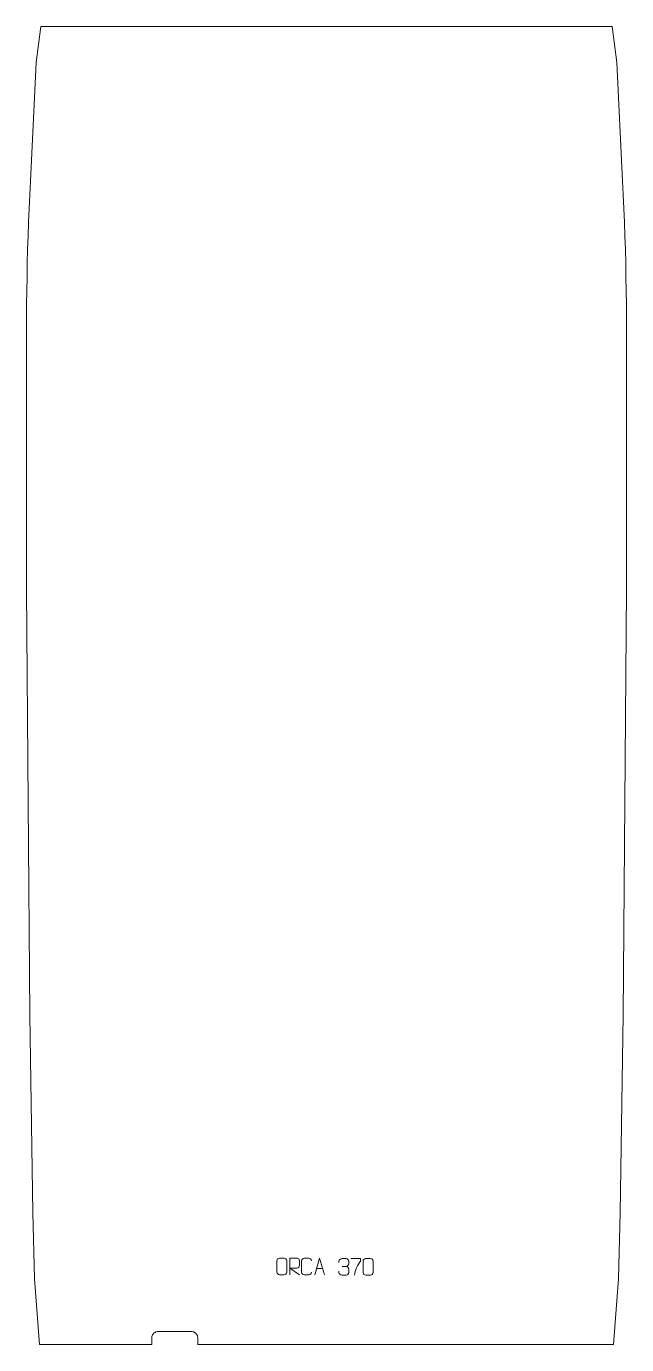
# Model space of a CAD drawing. Header units: millimetres. Extents: x -455 to 455, y -1335 to 665.
import ezdxf

# ---------------------------------------------------------------- set-up
doc = ezdxf.new("R2010")
doc.units = ezdxf.units.MM
doc.header["$MEASUREMENT"] = 0
doc.layers.add('layer 1', color=7, linetype='Continuous')

msp = doc.modelspace()

# ---------------------------------------------------------------- linework, layer by layer
at = {"layer": 'layer 1', "color": 242, "lineweight": 9}
msp.add_open_spline([(-453.6082, 305.4336), (-453.6082, 305.4336), (-453.062, 326.2633), (-453.062, 326.2633), (-453.062, 326.2633), (-453.062, 326.2633), (-452.425, 347.0908), (-452.425, 347.0908), (-452.425, 347.0908), (-452.425, 347.0908), (-451.6992, 367.9161), (-451.6992, 367.9161), (-451.6992, 367.9161), (-451.6992, 367.9161), (-450.8826, 388.7379), (-450.8826, 388.7379), (-450.8826, 388.7379), (-450.8826, 388.7379), (-449.9773, 409.5553), (-449.9773, 409.5553), (-449.9773, 409.5553), (-449.9773, 409.5553), (-449.956, 410), (-449.956, 410), (-449.956, 410), (-449.956, 410), (-448.9814, 430.3682), (-448.9814, 430.3682), (-448.9814, 430.3682), (-448.9814, 430.3682), (-439.9996, 609.9997), (-439.9996, 609.9997), (-439.9996, 609.9997), (-439.9996, 609.9997), (-433.1255, 665.0003), (-433.1255, 665.0003), (-433.1255, 665.0003), (-433.1255, 665.0003), (433.1243, 665.0003), (433.1243, 665.0003), (433.1243, 665.0003), (433.1243, 665.0003), (439.9996, 609.9997), (439.9996, 609.9997), (439.9996, 609.9997), (439.9996, 609.9997), (448.9815, 430.3682), (448.9815, 430.3682), (448.9815, 430.3682), (448.9815, 430.3682), (449.9561, 410), (449.9561, 410), (449.9561, 410), (449.9561, 410), (449.9773, 409.5553), (449.9773, 409.5553), (449.9773, 409.5553), (449.9773, 409.5553), (450.8829, 388.7379), (450.8829, 388.7379), (450.8829, 388.7379), (450.8829, 388.7379), (451.6992, 367.9161), (451.6992, 367.9161), (451.6992, 367.9161), (451.6992, 367.9161), (452.425, 347.0908), (452.425, 347.0908), (452.425, 347.0908), (452.425, 347.0908), (453.0607, 326.2633), (453.0607, 326.2633), (453.0607, 326.2633), (453.0607, 326.2633), (453.6082, 305.4336), (453.6082, 305.4336), (453.6082, 305.4336), (453.6082, 305.4336), (454.0644, 284.6016), (454.0644, 284.6016), (454.0644, 284.6016), (454.0644, 284.6016), (454.4314, 263.7666), (454.4314, 263.7666), (454.4314, 263.7666), (454.4314, 263.7666), (454.7089, 242.9311), (454.7089, 242.9311), (454.7089, 242.9311), (454.7089, 242.9311), (454.8954, 222.0948), (454.8954, 222.0948), (454.8954, 222.0948), (454.8954, 222.0948), (454.9922, 201.2575), (454.9922, 201.2575), (454.9922, 201.2575), (454.9922, 201.2575), (455.0001, -190.0008), (455.0001, -190.0008), (455.0001, -190.0008), (455.0001, -190.0008), (449.9997, -834.9999), (449.9997, -834.9999), (449.9997, -834.9999), (449.9997, -834.9999), (444.999, -1135.0003), (444.999, -1135.0003), (444.999, -1135.0003), (444.999, -1135.0003), (442.4998, -1234.9998), (442.4998, -1234.9998), (442.4998, -1234.9998), (442.4998, -1234.9998), (434.9989, -1334.9996), (434.9989, -1334.9996), (434.9989, -1334.9996), (434.9989, -1334.9996), (-194.9995, -1334.9996), (-194.9995, -1334.9996), (-194.9995, -1334.9996), (-194.9995, -1334.9996), (-194.9995, -1324.9998), (-194.9995, -1324.9998), (-194.9995, -1324.9998), (-194.9995, -1324.9998), (-195.0855, -1323.6949), (-195.0855, -1323.6949), (-195.0855, -1323.6949), (-195.0855, -1323.6949), (-195.3409, -1322.4114), (-195.3409, -1322.4114), (-195.3409, -1322.4114), (-195.3409, -1322.4114), (-195.7613, -1321.1735), (-195.7613, -1321.1735), (-195.7613, -1321.1735), (-195.7613, -1321.1735), (-196.3401, -1320.0004), (-196.3401, -1320.0004), (-196.3401, -1320.0004), (-196.3401, -1320.0004), (-197.066, -1318.912), (-197.066, -1318.912), (-197.066, -1318.912), (-197.066, -1318.912), (-197.9293, -1317.9295), (-197.9293, -1317.9295), (-197.9293, -1317.9295), (-197.9293, -1317.9295), (-198.9117, -1317.0662), (-198.9117, -1317.0662), (-198.9117, -1317.0662), (-198.9117, -1317.0662), (-200.0002, -1316.3404), (-200.0002, -1316.3404), (-200.0002, -1316.3404), (-200.0002, -1316.3404), (-201.1733, -1315.7616), (-201.1733, -1315.7616), (-201.1733, -1315.7616), (-201.1733, -1315.7616), (-202.4122, -1315.3411), (-202.4122, -1315.3411), (-202.4122, -1315.3411), (-202.4122, -1315.3411), (-203.6947, -1315.0857), (-203.6947, -1315.0857), (-203.6947, -1315.0857), (-203.6947, -1315.0857), (-204.9996, -1314.9997), (-204.9996, -1314.9997), (-204.9996, -1314.9997), (-204.9996, -1314.9997), (-255.0005, -1314.9997), (-255.0005, -1314.9997), (-255.0005, -1314.9997), (-255.0005, -1314.9997), (-256.3054, -1315.0857), (-256.3054, -1315.0857), (-256.3054, -1315.0857), (-256.3054, -1315.0857), (-257.5879, -1315.3411), (-257.5879, -1315.3411), (-257.5879, -1315.3411), (-257.5879, -1315.3411), (-258.8268, -1315.7616), (-258.8268, -1315.7616), (-258.8268, -1315.7616), (-258.8268, -1315.7616), (-259.9999, -1316.3404), (-259.9999, -1316.3404), (-259.9999, -1316.3404), (-259.9999, -1316.3404), (-261.0873, -1317.0662), (-261.0873, -1317.0662), (-261.0873, -1317.0662), (-261.0873, -1317.0662), (-262.0708, -1317.9295), (-262.0708, -1317.9295), (-262.0708, -1317.9295), (-262.0708, -1317.9295), (-262.9341, -1318.912), (-262.9341, -1318.912), (-262.9341, -1318.912), (-262.9341, -1318.912), (-263.6602, -1320.0004), (-263.6602, -1320.0004), (-263.6602, -1320.0004), (-263.6602, -1320.0004), (-264.2387, -1321.1735), (-264.2387, -1321.1735), (-264.2387, -1321.1735), (-264.2387, -1321.1735), (-264.6592, -1322.4114), (-264.6592, -1322.4114), (-264.6592, -1322.4114), (-264.6592, -1322.4114), (-264.9146, -1323.6949), (-264.9146, -1323.6949), (-264.9146, -1323.6949), (-264.9146, -1323.6949), (-265.0005, -1324.9998), (-265.0005, -1324.9998), (-265.0005, -1324.9998), (-265.0005, -1324.9998), (-265.0005, -1334.9996), (-265.0005, -1334.9996), (-265.0005, -1334.9996), (-265.0005, -1334.9996), (-435.0002, -1334.9996), (-435.0002, -1334.9996), (-435.0002, -1334.9996), (-435.0002, -1334.9996), (-442.4998, -1234.9998), (-442.4998, -1234.9998), (-442.4998, -1234.9998), (-442.4998, -1234.9998), (-445, -1135.0003), (-445, -1135.0003), (-445, -1135.0003), (-445, -1135.0003), (-449.9994, -834.9999), (-449.9994, -834.9999), (-449.9994, -834.9999), (-449.9994, -834.9999), (-455.0001, -190.0008), (-455.0001, -190.0008), (-455.0001, -190.0008), (-455.0001, -190.0008), (-454.9935, 201.2575), (-454.9935, 201.2575), (-454.9935, 201.2575), (-454.9935, 201.2575), (-454.8951, 222.0948), (-454.8951, 222.0948), (-454.8951, 222.0948), (-454.8951, 222.0948), (-454.709, 242.9311), (-454.709, 242.9311), (-454.709, 242.9311), (-454.709, 242.9311), (-454.4314, 263.7666), (-454.4314, 263.7666), (-454.4314, 263.7666), (-454.4314, 263.7666), (-454.0644, 284.6016), (-454.0644, 284.6016), (-454.0644, 284.6016), (-454.0644, 284.6016), (-453.6082, 305.4336), (-453.6082, 305.4336)], degree=3, knots=[0, 0, 0, 0, 0.014492754, 0.014492754, 0.014492754, 0.014492754, 0.028985507, 0.028985507, 0.028985507, 0.028985507, 0.043478261, 0.043478261, 0.043478261, 0.043478261, 0.057971014, 0.057971014, 0.057971014, 0.057971014, 0.072463768, 0.072463768, 0.072463768, 0.072463768, 0.086956522, 0.086956522, 0.086956522, 0.086956522, 0.101449275, 0.101449275, 0.101449275, 0.101449275, 0.115942029, 0.115942029, 0.115942029, 0.115942029, 0.130434783, 0.130434783, 0.130434783, 0.130434783, 0.144927536, 0.144927536, 0.144927536, 0.144927536, 0.15942029, 0.15942029, 0.15942029, 0.15942029, 0.173913043, 0.173913043, 0.173913043, 0.173913043, 0.188405797, 0.188405797, 0.188405797, 0.188405797, 0.202898551, 0.202898551, 0.202898551, 0.202898551, 0.217391304, 0.217391304, 0.217391304, 0.217391304, 0.231884058, 0.231884058, 0.231884058, 0.231884058, 0.246376812, 0.246376812, 0.246376812, 0.246376812, 0.260869565, 0.260869565, 0.260869565, 0.260869565, 0.275362319, 0.275362319, 0.275362319, 0.275362319, 0.289855072, 0.289855072, 0.289855072, 0.289855072, 0.304347826, 0.304347826, 0.304347826, 0.304347826, 0.31884058, 0.31884058, 0.31884058, 0.31884058, 0.333333333, 0.333333333, 0.333333333, 0.333333333, 0.347826087, 0.347826087, 0.347826087, 0.347826087, 0.362318841, 0.362318841, 0.362318841, 0.362318841, 0.376811594, 0.376811594, 0.376811594, 0.376811594, 0.391304348, 0.391304348, 0.391304348, 0.391304348, 0.405797101, 0.405797101, 0.405797101, 0.405797101, 0.420289855, 0.420289855, 0.420289855, 0.420289855, 0.434782609, 0.434782609, 0.434782609, 0.434782609, 0.449275362, 0.449275362, 0.449275362, 0.449275362, 0.463768116, 0.463768116, 0.463768116, 0.463768116, 0.47826087, 0.47826087, 0.47826087, 0.47826087, 0.492753623, 0.492753623, 0.492753623, 0.492753623, 0.507246377, 0.507246377, 0.507246377, 0.507246377, 0.52173913, 0.52173913, 0.52173913, 0.52173913, 0.536231884, 0.536231884, 0.536231884, 0.536231884, 0.550724638, 0.550724638, 0.550724638, 0.550724638, 0.565217391, 0.565217391, 0.565217391, 0.565217391, 0.579710145, 0.579710145, 0.579710145, 0.579710145, 0.594202899, 0.594202899, 0.594202899, 0.594202899, 0.608695652, 0.608695652, 0.608695652, 0.608695652, 0.623188406, 0.623188406, 0.623188406, 0.623188406, 0.637681159, 0.637681159, 0.637681159, 0.637681159, 0.652173913, 0.652173913, 0.652173913, 0.652173913, 0.666666667, 0.666666667, 0.666666667, 0.666666667, 0.68115942, 0.68115942, 0.68115942, 0.68115942, 0.695652174, 0.695652174, 0.695652174, 0.695652174, 0.710144928, 0.710144928, 0.710144928, 0.710144928, 0.724637681, 0.724637681, 0.724637681, 0.724637681, 0.739130435, 0.739130435, 0.739130435, 0.739130435, 0.753623188, 0.753623188, 0.753623188, 0.753623188, 0.768115942, 0.768115942, 0.768115942, 0.768115942, 0.782608696, 0.782608696, 0.782608696, 0.782608696, 0.797101449, 0.797101449, 0.797101449, 0.797101449, 0.811594203, 0.811594203, 0.811594203, 0.811594203, 0.826086957, 0.826086957, 0.826086957, 0.826086957, 0.84057971, 0.84057971, 0.84057971, 0.84057971, 0.855072464, 0.855072464, 0.855072464, 0.855072464, 0.869565217, 0.869565217, 0.869565217, 0.869565217, 0.884057971, 0.884057971, 0.884057971, 0.884057971, 0.898550725, 0.898550725, 0.898550725, 0.898550725, 0.913043478, 0.913043478, 0.913043478, 0.913043478, 0.927536232, 0.927536232, 0.927536232, 0.927536232, 0.942028986, 0.942028986, 0.942028986, 0.942028986, 0.956521739, 0.956521739, 0.956521739, 0.956521739, 0.971014493, 0.971014493, 0.971014493, 0.971014493, 1, 1, 1, 1], dxfattribs=at)
at = {"layer": 'layer 1', "color": 250, "lineweight": 9}
for points, knots in [([(-71.2911, -1203.9272), (-68.9244, -1203.9272), (-66.5573, -1203.9272), (-64.1902, -1203.9272), (-64.1902, -1203.9272), (-62.2092, -1203.8916), (-60.1827, -1205.3863), (-60.1556, -1207.829), (-60.1556, -1207.829), (-60.156, -1213.5878), (-60.156, -1219.3471), (-60.1556, -1225.1067), (-60.1556, -1225.1067), (-60.2978, -1227.4349), (-62.0046, -1228.9175), (-64.1902, -1228.9284), (-64.1902, -1228.9284), (-66.5632, -1228.928), (-68.9362, -1228.928), (-71.3088, -1228.9284), (-71.3088, -1228.9284), (-73.2677, -1229.034), (-75.2746, -1227.1456), (-75.2632, -1225.1241), (-75.2632, -1225.1241), (-75.2629, -1219.342), (-75.2629, -1213.5604), (-75.2632, -1207.7791), (-75.2632, -1207.7791), (-75.2589, -1205.6365), (-73.4814, -1203.9137), (-71.2911, -1203.9272)], [0, 0, 0, 0, 0.111111111, 0.111111111, 0.111111111, 0.111111111, 0.222222222, 0.222222222, 0.222222222, 0.222222222, 0.333333333, 0.333333333, 0.333333333, 0.333333333, 0.444444444, 0.444444444, 0.444444444, 0.444444444, 0.555555556, 0.555555556, 0.555555556, 0.555555556, 0.666666667, 0.666666667, 0.666666667, 0.666666667, 0.777777778, 0.777777778, 0.777777778, 0.777777778, 1, 1, 1, 1]), ([(-55.6099, -1228.9502), (-55.6099, -1228.9502), (-55.6099, -1203.9967), (-55.6099, -1203.9967), (-55.6099, -1203.9967), (-52.0151, -1203.9967), (-48.4196, -1203.9967), (-44.8244, -1203.9967), (-44.8244, -1203.9967), (-42.4991, -1204.0344), (-40.9418, -1205.5244), (-40.9459, -1207.8908), (-40.9459, -1207.8908), (-40.9463, -1209.9263), (-40.9463, -1212.9857), (-40.9459, -1215.0217), (-40.9459, -1215.0217), (-40.9524, -1216.8972), (-42.7647, -1218.839), (-44.7742, -1218.8581), (-44.7742, -1218.8581), (-44.7742, -1218.8581), (-55.6099, -1218.8581), (-55.6099, -1218.8581), (-55.6099, -1218.8581), (-55.6099, -1218.8581), (-40.9552, -1228.9502), (-40.9552, -1228.9502)], [0, 0, 0, 0, 0.125, 0.125, 0.125, 0.125, 0.25, 0.25, 0.25, 0.25, 0.375, 0.375, 0.375, 0.375, 0.5, 0.5, 0.5, 0.5, 0.625, 0.625, 0.625, 0.625, 0.75, 0.75, 0.75, 0.75, 1, 1, 1, 1]), ([(-22.8548, -1225.1325), (-22.9946, -1227.4559), (-24.6718, -1228.9355), (-26.8195, -1228.9463), (-26.8195, -1228.9463), (-29.1514, -1228.9459), (-31.4833, -1228.9459), (-33.8148, -1228.9463), (-33.8148, -1228.9463), (-35.7398, -1229.0517), (-37.7119, -1227.1672), (-37.7007, -1225.1499), (-37.7007, -1225.1499), (-37.7003, -1219.3798), (-37.7003, -1213.6101), (-37.7007, -1207.8408), (-37.7007, -1207.8408), (-37.6965, -1205.7027), (-35.9498, -1203.9835), (-33.7974, -1203.997), (-33.7974, -1203.997), (-31.4717, -1203.997), (-29.1456, -1203.997), (-26.8195, -1203.997), (-26.8195, -1203.997), (-24.8729, -1203.9615), (-22.8815, -1205.453), (-22.8548, -1207.8906)], [0, 0, 0, 0, 0.125, 0.125, 0.125, 0.125, 0.25, 0.25, 0.25, 0.25, 0.375, 0.375, 0.375, 0.375, 0.5, 0.5, 0.5, 0.5, 0.625, 0.625, 0.625, 0.625, 0.75, 0.75, 0.75, 0.75, 1, 1, 1, 1]), ([(-17.7483, -1228.9502), (-17.7483, -1228.9502), (-10.3773, -1203.9967), (-10.3773, -1203.9967), (-10.3773, -1203.9967), (-10.3773, -1203.9967), (-2.8074, -1228.9502), (-2.8074, -1228.9502)], [0, 0, 0, 0, 0.333333333, 0.333333333, 0.333333333, 0.333333333, 1, 1, 1, 1]), ([(18.9381, -1210.2283), (18.9381, -1210.2283), (18.9381, -1208.3711), (18.9381, -1208.3711), (18.9381, -1208.3711), (18.9238, -1206.6292), (21.5883, -1204.5111), (23.6474, -1204.5338), (23.6474, -1204.5338), (25.7115, -1204.5338), (27.7755, -1204.5338), (29.8392, -1204.5338), (29.8392, -1204.5338), (32.0337, -1204.525), (33.632, -1206.3718), (33.6764, -1208.2839), (33.6764, -1208.2839), (33.676, -1209.719), (33.676, -1211.1541), (33.6764, -1212.5896), (33.6764, -1212.5896), (33.6278, -1214.2431), (32.0252, -1216.4731), (29.8269, -1216.4631), (29.8269, -1216.4631), (32.0306, -1216.4743), (33.6386, -1218.2775), (33.6926, -1220.337), (33.6926, -1220.337), (33.6922, -1222.1217), (33.6922, -1223.9064), (33.6926, -1225.6915), (33.6926, -1225.6915), (33.7027, -1227.7529), (31.6478, -1229.516), (29.8269, -1229.5079), (29.8269, -1229.5079), (27.7616, -1229.5076), (25.6964, -1229.5076), (23.6308, -1229.5079), (23.6308, -1229.5079), (21.4622, -1229.4964), (18.9312, -1227.0962), (18.9126, -1225.6344), (18.9126, -1225.6344), (18.9126, -1225.6344), (18.9126, -1223.7258), (18.9126, -1223.7258)], [0, 0, 0, 0, 0.076923077, 0.076923077, 0.076923077, 0.076923077, 0.153846154, 0.153846154, 0.153846154, 0.153846154, 0.230769231, 0.230769231, 0.230769231, 0.230769231, 0.307692308, 0.307692308, 0.307692308, 0.307692308, 0.384615385, 0.384615385, 0.384615385, 0.384615385, 0.461538462, 0.461538462, 0.461538462, 0.461538462, 0.538461538, 0.538461538, 0.538461538, 0.538461538, 0.615384615, 0.615384615, 0.615384615, 0.615384615, 0.692307692, 0.692307692, 0.692307692, 0.692307692, 0.769230769, 0.769230769, 0.769230769, 0.769230769, 0.846153846, 0.846153846, 0.846153846, 0.846153846, 1, 1, 1, 1]), ([(36.6566, -1204.5247), (36.6566, -1204.5247), (51.4727, -1204.5247), (51.4727, -1204.5247), (51.4727, -1204.5247), (51.4724, -1205.7743), (51.4724, -1207.0239), (51.4727, -1208.2737), (51.4727, -1208.2737), (47.4783, -1214.2708), (42.5631, -1222.1044), (42.5631, -1229.4832)], [0, 0, 0, 0, 0.25, 0.25, 0.25, 0.25, 0.5, 0.5, 0.5, 0.5, 1, 1, 1, 1]), ([(59.4829, -1204.5016), (61.8496, -1204.5016), (64.2167, -1204.5016), (66.5838, -1204.5016), (66.5838, -1204.5016), (68.5648, -1204.466), (70.5913, -1205.9607), (70.6184, -1208.4034), (70.6184, -1208.4034), (70.618, -1214.1622), (70.618, -1219.9215), (70.6184, -1225.6811), (70.6184, -1225.6811), (70.4762, -1228.0093), (68.7694, -1229.4919), (66.5838, -1229.5028), (66.5838, -1229.5028), (64.2108, -1229.5024), (61.8378, -1229.5024), (59.4652, -1229.5028), (59.4652, -1229.5028), (57.5063, -1229.6084), (55.4994, -1227.72), (55.5108, -1225.6985), (55.5108, -1225.6985), (55.5111, -1219.9164), (55.5111, -1214.1348), (55.5108, -1208.3535), (55.5108, -1208.3535), (55.5151, -1206.2109), (57.2926, -1204.4881), (59.4829, -1204.5016)], [0, 0, 0, 0, 0.111111111, 0.111111111, 0.111111111, 0.111111111, 0.222222222, 0.222222222, 0.222222222, 0.222222222, 0.333333333, 0.333333333, 0.333333333, 0.333333333, 0.444444444, 0.444444444, 0.444444444, 0.444444444, 0.555555556, 0.555555556, 0.555555556, 0.555555556, 0.666666667, 0.666666667, 0.666666667, 0.666666667, 0.777777778, 0.777777778, 0.777777778, 0.777777778, 1, 1, 1, 1])]:
    msp.add_open_spline(points, degree=3, knots=knots, dxfattribs=at)
for points in [[(-15.0257, -1219.7008), (-15.0257, -1219.7008), (-5.53, -1219.7008), (-5.53, -1219.7008)], [(23.6478, -1216.4735), (23.6478, -1216.4735), (29.8442, -1216.4735), (29.8442, -1216.4735)]]:
    msp.add_open_spline(points, degree=3, dxfattribs=at)

doc.saveas('drawing.dxf')
